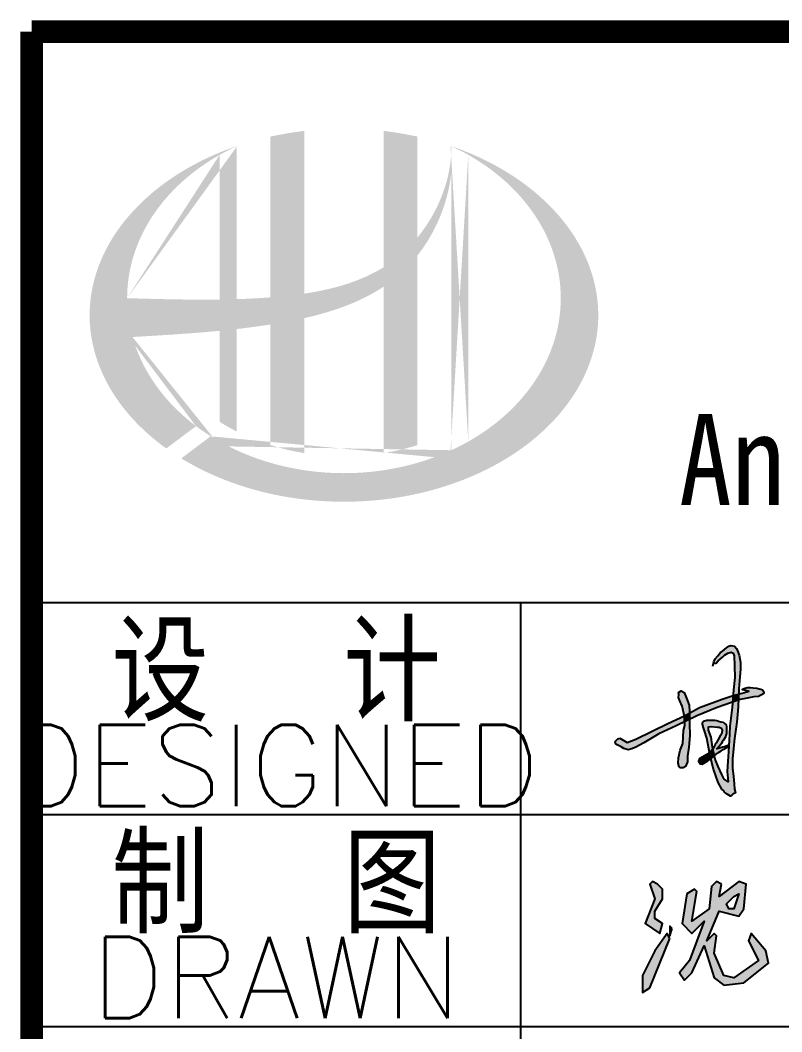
# Model space of a CAD drawing. Header units: millimetres. Extents: x 866561 to 876967, y 40200 to 44891.
# Drawn here: x 876757.13 to 876780.49, y 40247.47 to 40278.49 of the extents above; entities that cross this region are included whole.
import ezdxf
from ezdxf.enums import TextEntityAlignment as Align

# ---------------------------------------------------------------- set-up
doc = ezdxf.new("R2010")
doc.units = ezdxf.units.MM
doc.header["$LTSCALE"] = 1000
doc.header["$MEASUREMENT"] = 0
doc.layers.add('HATCH', color=8, linetype='Continuous')
doc.styles.add('ECEC_TQ', font='txt_l.shx', dxfattribs={"bigfont": 'hztxt_l.shx'})
doc.styles.add('ECEC_TQ_S', font='')
doc.styles.get('ECEC_TQ_S').set_extended_font_data('SimSun')

msp = doc.modelspace()

# ---------------------------------------------------------------- hatches: boundary and pattern name
h = msp.add_hatch(color=256)
edge = h.paths.add_edge_path()
edge.add_spline(control_points=[(876765.846, 40269.355), (876765.907, 40269.369), (876765.968, 40269.383), (876766.459, 40269.502), (876766.885, 40269.632), (876767.635, 40269.943), (876767.964, 40270.113), (876768.273, 40270.319)], knot_values=[61.629012, 61.629012, 61.629012, 61.629012, 63.330431, 63.330431, 75.353634, 75.353634, 85.398649, 85.398649, 85.398649, 85.398649], degree=3, periodic=0)
edge.add_line((876768.273, 40270.319), (876768.273, 40265.216))
edge.add_spline(control_points=[(876768.273, 40265.216), (876768.444, 40265.244), (876768.614, 40265.277), (876768.962, 40265.358), (876769.139, 40265.406), (876769.313, 40265.461)], knot_values=[4.908456, 4.908456, 4.908456, 4.908456, 4.992821, 4.992821, 5.083034, 5.083034, 5.083034, 5.083034], degree=3, periodic=0)
edge.add_line((876769.313, 40265.461), (876769.313, 40271.275))
edge.add_spline(control_points=[(876769.313, 40271.275), (876769.399, 40271.384), (876769.481, 40271.498), (876769.742, 40271.894), (876769.898, 40272.194), (876770.191, 40272.922), (876770.303, 40273.36), (876770.35, 40273.813), (876770.351, 40273.826), (876770.353, 40273.839)], knot_values=[97.991744, 97.991744, 97.991744, 97.991744, 101.64219, 101.64219, 110.337975, 110.337975, 121.934322, 121.934322, 122.270691, 122.270691, 122.270691, 122.270691], degree=3, periodic=0)
edge.add_line((876770.353, 40273.839), (876770.353, 40274.543))
edge.add_spline(control_points=[(876770.353, 40274.543), (876770.352, 40274.466), (876770.348, 40274.389), (876770.342, 40274.313)], knot_values=[126.194075, 126.194075, 126.194075, 126.194075, 128.396762, 128.396762, 128.396762, 128.396762], degree=3, periodic=0)
edge.add_spline(control_points=[(876770.342, 40274.313), (876770.338, 40274.251), (876770.332, 40274.188), (876770.324, 40274.126)], knot_values=[124.417049, 124.417049, 124.417049, 124.417049, 126.194075, 126.194075, 126.194075, 126.194075], degree=3, periodic=0)
edge.add_spline(control_points=[(876770.324, 40274.126), (876770.312, 40274.035), (876770.298, 40273.944), (876770.28, 40273.853)], knot_values=[121.80529, 121.80529, 121.80529, 121.80529, 124.417049, 124.417049, 124.417049, 124.417049], degree=3, periodic=0)
edge.add_spline(control_points=[(876770.28, 40273.853), (876770.256, 40273.731), (876770.226, 40273.61), (876770.192, 40273.49)], knot_values=[118.31574, 118.31574, 118.31574, 118.31574, 121.80529, 121.80529, 121.80529, 121.80529], degree=3, periodic=0)
edge.add_spline(control_points=[(876770.192, 40273.49), (876770.157, 40273.369), (876770.116, 40273.249), (876770.071, 40273.13)], knot_values=[114.795988, 114.795988, 114.795988, 114.795988, 118.31574, 118.31574, 118.31574, 118.31574], degree=3, periodic=0)
edge.add_spline(control_points=[(876770.071, 40273.13), (876770.026, 40273.013), (876769.976, 40272.898), (876769.922, 40272.784)], knot_values=[111.329641, 111.329641, 111.329641, 111.329641, 114.795988, 114.795988, 114.795988, 114.795988], degree=3, periodic=0)
edge.add_spline(control_points=[(876769.922, 40272.784), (876769.866, 40272.669), (876769.806, 40272.555), (876769.742, 40272.445)], knot_values=[107.79529, 107.79529, 107.79529, 107.79529, 111.329641, 111.329641, 111.329641, 111.329641], degree=3, periodic=0)
edge.add_spline(control_points=[(876769.742, 40272.445), (876769.679, 40272.336), (876769.611, 40272.231), (876769.54, 40272.128)], knot_values=[104.343579, 104.343579, 104.343579, 104.343579, 107.79529, 107.79529, 107.79529, 107.79529], degree=3, periodic=0)
edge.add_spline(control_points=[(876769.54, 40272.128), (876769.468, 40272.024), (876769.392, 40271.924), (876769.313, 40271.827)], knot_values=[100.8507, 100.8507, 100.8507, 100.8507, 104.343579, 104.343579, 104.343579, 104.343579], degree=3, periodic=0)
edge.add_line((876769.313, 40271.827), (876769.313, 40274.92))
edge.add_spline(control_points=[(876769.313, 40274.92), (876768.972, 40274.995), (876768.624, 40275.054), (876768.273, 40275.095)], knot_values=[4.423999, 4.423999, 4.423999, 4.423999, 4.558741, 4.558741, 4.558741, 4.558741], degree=3, periodic=0)
edge.add_line((876768.273, 40275.095), (876768.273, 40270.913))
edge.add_spline(control_points=[(876768.273, 40270.913), (876767.553, 40270.468), (876766.711, 40270.236), (876765.846, 40270.106)], knot_values=[63.246215, 63.246215, 63.246215, 63.246215, 87.689124, 87.689124, 87.689124, 87.689124], degree=3, periodic=0)
edge.add_line((876765.846, 40270.106), (876765.846, 40275.095))
edge.add_spline(control_points=[(876765.846, 40275.095), (876765.494, 40275.054), (876765.146, 40274.995), (876764.806, 40274.92)], knot_values=[4.866038, 4.866038, 4.866038, 4.866038, 5.000777, 5.000777, 5.000777, 5.000777], degree=3, periodic=0)
edge.add_line((876764.806, 40274.92), (876764.806, 40269.991))
edge.add_spline(control_points=[(876764.806, 40269.991), (876764.789, 40269.99), (876764.44, 40269.964), (876764.093, 40269.946), (876763.766, 40269.936)], knot_values=[43.657356, 43.657356, 43.657356, 43.657356, 44.134253, 53.497092, 53.497092, 53.497092, 53.497092], degree=3, periodic=0)
edge.add_line((876763.766, 40269.936), (876763.766, 40274.627))
edge.add_spline(control_points=[(876763.766, 40274.627), (876763.595, 40274.569), (876763.428, 40274.506), (876763.264, 40274.438)], knot_values=[5.14157, 5.14157, 5.14157, 5.14157, 5.212921, 5.212921, 5.212921, 5.212921], degree=3, periodic=0)
edge.add_spline(control_points=[(876763.264, 40274.438), (876763.195, 40274.41), (876763.126, 40274.381), (876762.804, 40274.239), (876762.559, 40274.117), (876762.324, 40273.985)], knot_values=[5.212921, 5.212921, 5.212921, 5.212921, 5.24296, 5.24296, 5.355623, 5.355623, 5.355623, 5.355623], degree=3, periodic=0)
edge.add_spline(control_points=[(876762.324, 40273.985), (876762.175, 40273.901), (876762.031, 40273.814), (876761.891, 40273.723)], knot_values=[5.355623, 5.355623, 5.355623, 5.355623, 5.426974, 5.426974, 5.426974, 5.426974], degree=3, periodic=0)
edge.add_spline(control_points=[(876761.891, 40273.723), (876761.817, 40273.674), (876761.744, 40273.625), (876761.609, 40273.53), (876761.546, 40273.485), (876761.485, 40273.439)], knot_values=[5.426974, 5.426974, 5.426974, 5.426974, 5.464765, 5.464765, 5.498325, 5.498325, 5.498325, 5.498325], degree=3, periodic=0)
edge.add_spline(control_points=[(876761.485, 40273.439), (876761.224, 40273.243), (876760.984, 40273.034), (876760.765, 40272.815)], knot_values=[5.498325, 5.498325, 5.498325, 5.498325, 5.641027, 5.641027, 5.641027, 5.641027], degree=3, periodic=0)
edge.add_spline(control_points=[(876760.765, 40272.815), (876760.695, 40272.745), (876760.627, 40272.674), (876760.423, 40272.448), (876760.294, 40272.29), (876760.176, 40272.128)], knot_values=[5.641027, 5.641027, 5.641027, 5.641027, 5.686569, 5.686569, 5.783729, 5.783729, 5.783729, 5.783729], degree=3, periodic=0)
edge.add_spline(control_points=[(876760.176, 40272.128), (876760.025, 40271.92), (876759.892, 40271.706), (876759.761, 40271.456), (876759.745, 40271.425), (876759.729, 40271.393)], knot_values=[5.783729, 5.783729, 5.783729, 5.783729, 5.908374, 5.908374, 5.92643, 5.92643, 5.92643, 5.92643], degree=3, periodic=0)
edge.add_spline(control_points=[(876759.729, 40271.393), (876759.604, 40271.142), (876759.504, 40270.885), (876759.429, 40270.626)], knot_values=[5.92643, 5.92643, 5.92643, 5.92643, 6.069132, 6.069132, 6.069132, 6.069132], degree=3, periodic=0)
edge.add_spline(control_points=[(876759.429, 40270.626), (876759.396, 40270.515), (876759.369, 40270.403), (876759.315, 40270.142), (876759.292, 40269.991), (876759.278, 40269.84)], knot_values=[6.069132, 6.069132, 6.069132, 6.069132, 6.130179, 6.130179, 6.211834, 6.211834, 6.211834, 6.211834], degree=3, periodic=0)
edge.add_spline(control_points=[(876759.278, 40269.84), (876759.265, 40269.709), (876759.259, 40269.577), (876759.259, 40269.445)], knot_values=[6.211834, 6.211834, 6.211834, 6.211834, 6.283185, 6.283185, 6.283185, 6.283185], degree=3, periodic=0)
edge.add_spline(control_points=[(876759.259, 40269.445), (876759.259, 40269.352), (876759.262, 40269.258), (876759.269, 40269.165)], knot_values=[6.283185, 6.283185, 6.283185, 6.283185, 6.333655, 6.333655, 6.333655, 6.333655], degree=3, periodic=0)
edge.add_spline(control_points=[(876759.269, 40269.165), (876759.281, 40268.979), (876759.306, 40268.792), (876759.344, 40268.607)], knot_values=[6.333655, 6.333655, 6.333655, 6.333655, 6.434594, 6.434594, 6.434594, 6.434594], degree=3, periodic=0)
edge.add_spline(control_points=[(876759.344, 40268.607), (876759.346, 40268.595), (876759.349, 40268.583), (876759.388, 40268.398), (876759.436, 40268.226), (876759.494, 40268.056)], knot_values=[6.434594, 6.434594, 6.434594, 6.434594, 6.441278, 6.441278, 6.535532, 6.535532, 6.535532, 6.535532], degree=3, periodic=0)
edge.add_spline(control_points=[(876759.494, 40268.056), (876759.557, 40267.874), (876759.632, 40267.693), (876759.72, 40267.515)], knot_values=[6.535532, 6.535532, 6.535532, 6.535532, 6.636471, 6.636471, 6.636471, 6.636471], degree=3, periodic=0)
edge.add_spline(control_points=[(876759.72, 40267.515), (876759.742, 40267.471), (876759.765, 40267.426), (876759.858, 40267.25), (876759.935, 40267.119), (876760.019, 40266.991)], knot_values=[6.636471, 6.636471, 6.636471, 6.636471, 6.661894, 6.661894, 6.73741, 6.73741, 6.73741, 6.73741], degree=3, periodic=0)
edge.add_spline(control_points=[(876760.019, 40266.991), (876760.13, 40266.819), (876760.254, 40266.651), (876760.389, 40266.487)], knot_values=[6.73741, 6.73741, 6.73741, 6.73741, 6.838349, 6.838349, 6.838349, 6.838349], degree=3, periodic=0)
edge.add_spline(control_points=[(876760.389, 40266.487), (876760.449, 40266.416), (876760.51, 40266.345), (876760.655, 40266.185), (876760.741, 40266.097), (876760.83, 40266.011)], knot_values=[6.838349, 6.838349, 6.838349, 6.838349, 6.88251, 6.88251, 6.939288, 6.939288, 6.939288, 6.939288], degree=3, periodic=0)
edge.add_spline(control_points=[(876760.83, 40266.011), (876760.987, 40265.857), (876761.156, 40265.709), (876761.335, 40265.567)], knot_values=[6.939288, 6.939288, 6.939288, 6.939288, 7.040227, 7.040227, 7.040227, 7.040227], degree=3, periodic=0)
edge.add_spline(control_points=[(876761.335, 40265.567), (876761.424, 40265.496), (876761.516, 40265.426), (876761.611, 40265.359)], knot_values=[7.040227, 7.040227, 7.040227, 7.040227, 7.090696, 7.090696, 7.090696, 7.090696], degree=3, periodic=0)
edge.add_line((876761.611, 40265.359), (876762.522, 40266.042))
edge.add_ellipse((876767.059, 40269.965), major_axis=(6.65, 0), ratio=0.806676, start_angle=192.819, end_angle=226.9853, ccw=False)
edge.add_spline(control_points=[(876760.575, 40268.775), (876760.815, 40268.79), (876761.056, 40268.804), (876761.943, 40268.859), (876762.591, 40268.902), (876763.246, 40268.966)], knot_values=[11.398263, 11.398263, 11.398263, 11.398263, 18.40729, 18.40729, 37.18094, 37.18094, 37.18094, 37.18094], degree=3, periodic=0)
edge.add_line((876763.246, 40268.966), (876763.246, 40266.175))
edge.add_spline(control_points=[(876763.246, 40266.175), (876763.281, 40266.153), (876763.317, 40266.131), (876763.487, 40266.029), (876763.624, 40265.953), (876763.766, 40265.881)], knot_values=[4.049945, 4.049945, 4.049945, 4.049945, 4.072021, 4.072021, 4.153257, 4.153257, 4.153257, 4.153257], degree=3, periodic=0)
edge.add_line((876763.766, 40265.881), (876763.766, 40269.02))
edge.add_spline(control_points=[(876763.766, 40269.02), (876764.088, 40269.057), (876764.411, 40269.099), (876764.76, 40269.153), (876764.783, 40269.157), (876764.806, 40269.16)], knot_values=[42.135009, 42.135009, 42.135009, 42.135009, 51.307228, 51.307228, 51.948574, 51.948574, 51.948574, 51.948574], degree=3, periodic=0)
edge.add_line((876764.806, 40269.16), (876764.806, 40265.461))
edge.add_spline(control_points=[(876764.806, 40265.461), (876765.142, 40265.355), (876765.491, 40265.273), (876765.846, 40265.216)], knot_values=[4.34174, 4.34174, 4.34174, 4.34174, 4.516316, 4.516316, 4.516316, 4.516316], degree=3, periodic=0)
edge.add_line((876765.846, 40265.216), (876765.846, 40269.355))
edge = h.paths.add_edge_path(flags=16)
edge.add_ellipse((876767.059, 40269.965), major_axis=(6.65, 0), ratio=0.806676, start_angle=124.9875, end_angle=179.999, ccw=False)
edge.add_line((876763.246, 40274.36), (876763.246, 40269.924))
edge.add_spline(control_points=[(876763.246, 40269.924), (876762.292, 40269.911), (876761.353, 40269.941), (876760.409, 40269.965)], knot_values=[11.27373, 11.27373, 11.27373, 11.27373, 38.687513, 38.687513, 38.687513, 38.687513], degree=3, periodic=0)
edge = h.paths.add_edge_path()
edge.add_spline(control_points=[(876762.071, 40265.054), (876762.381, 40264.864), (876762.713, 40264.691), (876763.559, 40264.319), (876764.092, 40264.14), (876765.199, 40263.874), (876765.774, 40263.787), (876766.935, 40263.71), (876767.522, 40263.719), (876768.677, 40263.834), (876769.246, 40263.939), (876770.336, 40264.24), (876770.858, 40264.435), (876771.827, 40264.904), (876772.275, 40265.177), (876773.074, 40265.787), (876773.426, 40266.122), (876774.019, 40266.837), (876774.26, 40267.216), (876774.624, 40267.997), (876774.747, 40268.399), (876774.873, 40269.211), (876774.875, 40269.621), (876774.761, 40270.436), (876774.643, 40270.841), (876774.287, 40271.628), (876774.049, 40272.01), (876773.461, 40272.732), (876773.11, 40273.071), (876772.312, 40273.688), (876771.865, 40273.965), (876771.053, 40274.363), (876770.709, 40274.505), (876770.353, 40274.627)], knot_values=[0.886421, 0.886421, 0.886421, 0.886421, 1.040557, 1.040557, 1.261172, 1.261172, 1.481788, 1.481788, 1.702404, 1.702404, 1.92302, 1.92302, 2.143636, 2.143636, 2.364252, 2.364252, 2.584868, 2.584868, 2.805484, 2.805484, 3.026099, 3.026099, 3.246715, 3.246715, 3.46852, 3.46852, 3.690325, 3.690325, 3.91213, 3.91213, 4.133935, 4.133935, 4.283209, 4.283209, 4.283209, 4.283209], degree=3, periodic=0)
edge.add_line((876770.353, 40274.627), (876770.353, 40274.627))
edge.add_spline(control_points=[(876770.353, 40274.626), (876770.353, 40274.598), (876770.353, 40274.57), (876770.353, 40274.543)], knot_values=[128.396762, 128.396762, 128.396762, 128.396762, 129.192193, 129.192193, 129.192193, 129.192193], degree=3, periodic=0)
edge.add_line((876770.353, 40274.543), (876770.353, 40265.304))
edge.add_ellipse((876767.059, 40269.965), major_axis=(6.65, 0), ratio=0.806676, start_angle=232.1054, end_angle=299.6833, ccw=False)
edge.add_line((876762.974, 40265.731), (876762.071, 40265.054))
edge = h.paths.add_edge_path(flags=16)
edge.add_ellipse((876767.059, 40269.965), major_axis=(6.65, 0), ratio=0.806676, start_angle=304.9875, end_angle=415.0121, ccw=False)
edge.add_line((876770.873, 40265.57), (876770.873, 40274.36))
at = {"linetype": 'Continuous'}
h = msp.add_hatch(color=256, dxfattribs=at)
h.paths.add_polyline_path([(876776.597, 40250.941), (876776.597, 40251.168), (876776.824, 40251.546), (876776.824, 40251.849), (876776.672, 40252), (876776.521, 40252.076), (876776.445, 40252), (876776.597, 40251.546), (876776.294, 40250.79), (876776.748, 40250.488), (876776.824, 40250.79)])
h.paths.add_polyline_path([(876777.126, 40250.639), (876777.05, 40250.715), (876777.05, 40250.412)])
h.paths.add_polyline_path([(876777.05, 40250.336), (876776.975, 40250.488), (876776.597, 40249.958), (876776.219, 40249.202), (876776.219, 40248.673), (876776.445, 40248.824)])
h.paths.add_polyline_path([(876778.563, 40251.168), (876779.168, 40251.017), (876779.319, 40251.244), (876779.395, 40252), (876779.168, 40252.076), (876778.563, 40251.622), (876778.639, 40252), (876778.487, 40252.076), (876778.336, 40251.925), (876778.26, 40251.244), (876777.731, 40250.866), (876777.882, 40251.773), (876777.807, 40251.849), (876777.58, 40251.698), (876777.429, 40250.79), (876777.731, 40250.488), (876778.109, 40250.866), (876777.655, 40249.656), (876777.353, 40249.278), (876777.504, 40249.051), (876777.731, 40249.278), (876778.109, 40250.11), (876778.412, 40249.126), (876778.714, 40248.9), (876779.319, 40248.975), (876780.075, 40249.58), (876780, 40249.958), (876779.546, 40250.488), (876779.47, 40250.261), (876779.773, 40249.656), (876779.017, 40249.126), (876778.714, 40249.202), (876778.412, 40249.883), (876778.487, 40250.412), (876778.412, 40250.488), (876778.185, 40250.261)])
h.paths.add_polyline_path([(876778.79, 40251.395), (876779.017, 40251.622), (876779.168, 40251.698), (876779.017, 40251.244), (876778.865, 40251.244)], flags=16)
at = {"layer": 'HATCH'}
for points in [[(876779.198, 40258.358), (876779.219, 40258.593), (876779.217, 40258.799), (876779.177, 40259.018), (876779.134, 40259.154), (876779.094, 40259.223), (876779.038, 40259.293), (876778.926, 40259.314), (876778.861, 40259.295), (876778.787, 40259.25), (876778.672, 40259.143), (876778.594, 40259.093), (876778.522, 40258.999), (876778.447, 40258.911), (876778.404, 40258.815), (876778.396, 40258.78), (876778.47, 40258.773), (876778.534, 40258.847), (876778.665, 40258.958), (876778.733, 40259.019), (876778.834, 40259.086), (876778.932, 40259.113), (876778.999, 40259.086), (876779.026, 40258.998), (876779.04, 40258.698), (876779.046, 40258.338), (876779.003, 40257.96), (876778.99, 40257.779), (876779.168, 40257.83), (876779.174, 40257.988)], [(876777.648, 40257.483), (876777.564, 40257.704), (876777.494, 40257.871), (876777.406, 40257.927), (876777.324, 40257.871), (876777.33, 40257.808), (876777.318, 40257.72), (876777.361, 40257.621), (876777.436, 40257.456), (876777.465, 40257.322), (876777.501, 40257.159), (876777.66, 40257.247), (876777.661, 40257.298)], [(876778.51, 40257.42), (876778.977, 40257.582), (876778.99, 40257.779), (876778.961, 40257.771), (876778.654, 40257.67), (876777.965, 40257.416), (876777.66, 40257.247), (876777.657, 40257.053), (876777.88, 40257.164)], [(876779.168, 40257.83), (876778.99, 40257.779), (876778.977, 40257.582), (876779.161, 40257.646)], [(876779.861, 40257.802), (876779.935, 40257.853), (876779.937, 40257.896), (876779.894, 40257.954), (876779.848, 40257.977), (876779.791, 40257.991), (876779.723, 40258.008), (876779.607, 40258.02), (876779.527, 40258.024), (876779.45, 40258.024), (876779.391, 40258.014), (876779.329, 40258.002), (876779.281, 40257.981), (876779.286, 40257.956), (876779.337, 40257.944), (876779.405, 40257.927), (876779.475, 40257.913), (876779.413, 40257.894), (876779.271, 40257.859), (876779.168, 40257.83), (876779.161, 40257.646), (876779.207, 40257.662), (876779.37, 40257.695), (876779.628, 40257.738), (876779.77, 40257.754)], [(876778.448, 40255.836), (876778.423, 40255.941), (876778.347, 40255.875), (876778.315, 40255.847), (876778.315, 40255.846), (876778.39, 40255.528), (876778.534, 40255.116), (876778.644, 40254.916), (876778.706, 40254.863), (876778.731, 40254.822), (876778.809, 40254.754), (876778.918, 40254.698), (876778.957, 40254.724), (876778.991, 40254.756), (876779.064, 40254.801), (876779.042, 40254.91), (876779.025, 40255.071), (876779.006, 40255.298), (876778.978, 40255.552), (876778.981, 40255.837), (876779.01, 40256.159), (876779.038, 40256.467), (876779.107, 40256.962), (876779.153, 40257.438), (876779.161, 40257.646), (876778.977, 40257.582), (876778.966, 40257.42), (876778.891, 40256.842), (876778.885, 40256.599), (876778.875, 40256.417), (876778.854, 40256.052), (876778.834, 40255.773), (876778.811, 40255.452), (876778.831, 40255.25), (876778.844, 40255.133), (876778.717, 40255.223), (876778.652, 40255.364), (876778.532, 40255.611)], [(876776.716, 40256.604), (876777.249, 40256.85), (876777.51, 40256.98), (876777.506, 40257.135), (876777.501, 40257.159), (876776.989, 40256.927), (876776.009, 40256.443), (876775.741, 40256.341), (876775.517, 40256.478), (876775.464, 40256.456), (876775.429, 40256.429), (876775.394, 40256.394), (876775.376, 40256.357), (876775.4, 40256.303), (876775.439, 40256.272), (876775.505, 40256.245), (876775.565, 40256.206), (876775.642, 40256.163), (876775.776, 40256.116), (876775.887, 40256.153), (876776.007, 40256.196), (876776.26, 40256.328)], [(876777.66, 40257.247), (876777.501, 40257.159), (876777.506, 40257.135), (876777.51, 40256.98), (876777.657, 40257.053)], [(876777.67, 40256.553), (876777.655, 40256.927), (876777.657, 40257.053), (876777.51, 40256.98), (876777.513, 40256.865), (876777.474, 40256.706), (876777.449, 40256.309), (876777.37, 40256.103), (876777.318, 40255.871), (876777.309, 40255.713), (876777.343, 40255.601), (876777.375, 40255.569), (876777.461, 40255.569), (876777.535, 40255.605), (876777.591, 40255.749), (876777.596, 40255.919), (876777.637, 40256.203)], [(876778.723, 40256.94), (876778.686, 40256.963), (876778.615, 40256.98), (876778.551, 40257), (876778.493, 40257.014), (876778.429, 40257.024), (876778.369, 40257.031), (876778.271, 40257.031), (876778.187, 40257.031), (876778.082, 40257), (876778.055, 40256.96), (876778.055, 40256.909), (876778.085, 40256.795), (876778.116, 40256.701), (876778.193, 40256.475), (876778.251, 40256.145), (876778.276, 40256.029), (876778.373, 40256.153), (876778.363, 40256.197), (876778.317, 40256.508), (876778.243, 40256.718), (876778.235, 40256.818), (876778.326, 40256.834), (876778.517, 40256.816), (876778.571, 40256.81), (876778.613, 40256.79), (876778.643, 40256.775), (876778.654, 40256.74), (876778.654, 40256.697), (876778.637, 40256.603), (876778.589, 40256.529), (876778.532, 40256.43), (876778.493, 40256.364), (876778.471, 40256.327), (876778.443, 40256.284), (876778.411, 40256.223), (876778.373, 40256.153), (876778.423, 40255.941), (876778.478, 40255.988), (876778.55, 40256.036), (876778.63, 40256.086), (876778.691, 40256.131), (876778.782, 40256.181), (876778.864, 40256.218), (876778.867, 40256.274), (876778.83, 40256.264), (876778.728, 40256.225), (876778.684, 40256.207), (876778.573, 40256.177), (876778.509, 40256.163), (876778.537, 40256.185), (876778.608, 40256.266), (876778.635, 40256.31), (876778.662, 40256.364), (876778.699, 40256.417), (876778.746, 40256.495), (876778.79, 40256.62), (876778.797, 40256.704), (876778.797, 40256.768), (876778.794, 40256.818), (876778.777, 40256.883)], [(876778.315, 40255.847), (876778.276, 40256.029), (876778.119, 40255.934), (876777.971, 40255.849), (876777.943, 40255.804), (876777.934, 40255.767), (876777.98, 40255.688), (876778.041, 40255.678), (876778.15, 40255.736), (876778.223, 40255.782), (876778.284, 40255.821)], [(876778.373, 40256.153), (876778.276, 40256.029), (876778.315, 40255.847), (876778.347, 40255.875), (876778.423, 40255.941)]]:
    msp.add_hatch(color=256, dxfattribs=at).paths.add_polyline_path(points)

# ---------------------------------------------------------------- linework, layer by layer
for p, q in [((876757.481, 40260.639), (876867.481, 40260.639)), ((876772.481, 40228.139), (876772.481, 40260.639)), ((876757.481, 40254.139), (876812.481, 40254.139)), ((876757.481, 40247.639), (876812.481, 40247.639))]:
    msp.add_line(p, q)
at = {"const_width": 0.7}
for points in [[(876937.481, 40278.139), (876757.481, 40278.139)], [(876757.481, 40278.139), (876757.481, 40218.139)]]:
    msp.add_lwpolyline(points, dxfattribs=at)
for points in [[(876778.372, 40258.681), (876778.404, 40258.815), (876778.447, 40258.911), (876778.522, 40258.999), (876778.594, 40259.093), (876778.672, 40259.143), (876778.787, 40259.25), (876778.861, 40259.295), (876778.926, 40259.314), (876779.038, 40259.293), (876779.094, 40259.223), (876779.134, 40259.154), (876779.177, 40259.018), (876779.217, 40258.799), (876779.219, 40258.593), (876779.198, 40258.358), (876779.174, 40257.988), (876779.153, 40257.438), (876779.107, 40256.962), (876779.038, 40256.467), (876779.01, 40256.159), (876778.981, 40255.837), (876778.978, 40255.552), (876779.006, 40255.298), (876779.025, 40255.071), (876779.042, 40254.91), (876779.064, 40254.801), (876778.991, 40254.756), (876778.957, 40254.724), (876778.918, 40254.698), (876778.809, 40254.754), (876778.731, 40254.822), (876778.706, 40254.863), (876778.644, 40254.916), (876778.534, 40255.116), (876778.39, 40255.528), (876778.315, 40255.846), (876778.251, 40256.145), (876778.193, 40256.475), (876778.116, 40256.701), (876778.085, 40256.795), (876778.055, 40256.909), (876778.055, 40256.96), (876778.082, 40257), (876778.082, 40257), (876778.187, 40257.031), (876778.271, 40257.031), (876778.271, 40257.031), (876778.369, 40257.031), (876778.429, 40257.024), (876778.493, 40257.014), (876778.551, 40257), (876778.615, 40256.98), (876778.686, 40256.963), (876778.723, 40256.94), (876778.777, 40256.883), (876778.794, 40256.818), (876778.797, 40256.768), (876778.797, 40256.704), (876778.79, 40256.62), (876778.746, 40256.495), (876778.699, 40256.417), (876778.662, 40256.364), (876778.635, 40256.31), (876778.608, 40256.266), (876778.608, 40256.266), (876778.537, 40256.185), (876778.48, 40256.141)], [(876778.396, 40258.78), (876778.47, 40258.773), (876778.47, 40258.773), (876778.534, 40258.847), (876778.665, 40258.958), (876778.733, 40259.019), (876778.834, 40259.086), (876778.932, 40259.113), (876778.932, 40259.113), (876778.999, 40259.086), (876779.026, 40258.998), (876779.04, 40258.698), (876779.046, 40258.338), (876779.003, 40257.96), (876778.966, 40257.42), (876778.891, 40256.842), (876778.885, 40256.599), (876778.875, 40256.417), (876778.854, 40256.052), (876778.834, 40255.773), (876778.811, 40255.452), (876778.831, 40255.25), (876778.844, 40255.133), (876778.844, 40255.133), (876778.717, 40255.223), (876778.652, 40255.364), (876778.532, 40255.611), (876778.448, 40255.836), (876778.363, 40256.197), (876778.317, 40256.508), (876778.243, 40256.718), (876778.235, 40256.818), (876778.235, 40256.818), (876778.326, 40256.834), (876778.517, 40256.816), (876778.517, 40256.816), (876778.571, 40256.81), (876778.613, 40256.79), (876778.643, 40256.775), (876778.654, 40256.74), (876778.654, 40256.697), (876778.637, 40256.603), (876778.589, 40256.529), (876778.532, 40256.43), (876778.493, 40256.364), (876778.471, 40256.327), (876778.443, 40256.284), (876778.411, 40256.223), (876778.373, 40256.153), (876778.276, 40256.029), (876778.119, 40255.934), (876777.971, 40255.849), (876777.943, 40255.804), (876777.934, 40255.767), (876777.98, 40255.688), (876778.041, 40255.678), (876778.15, 40255.736), (876778.223, 40255.782), (876778.284, 40255.821), (876778.347, 40255.875), (876778.478, 40255.988), (876778.55, 40256.036), (876778.63, 40256.086), (876778.691, 40256.131), (876778.782, 40256.181), (876778.864, 40256.218)], [(876775.517, 40256.478), (876775.741, 40256.341), (876776.009, 40256.443), (876776.989, 40256.927), (876777.501, 40257.159), (876777.965, 40257.416), (876778.654, 40257.67), (876778.961, 40257.771), (876779.271, 40257.859), (876779.413, 40257.894), (876779.475, 40257.913), (876779.405, 40257.927), (876779.337, 40257.944), (876779.286, 40257.956), (876779.286, 40257.956), (876779.281, 40257.981), (876779.329, 40258.002), (876779.391, 40258.014), (876779.45, 40258.024), (876779.527, 40258.024), (876779.607, 40258.02), (876779.723, 40258.008), (876779.791, 40257.991), (876779.848, 40257.977), (876779.894, 40257.954), (876779.937, 40257.896), (876779.935, 40257.853), (876779.861, 40257.802), (876779.77, 40257.754), (876779.628, 40257.738), (876779.37, 40257.695), (876779.207, 40257.662), (876778.51, 40257.42), (876777.88, 40257.164), (876777.249, 40256.85), (876776.716, 40256.604), (876776.26, 40256.328), (876776.007, 40256.196), (876775.887, 40256.153), (876775.776, 40256.116), (876775.642, 40256.163), (876775.565, 40256.206), (876775.505, 40256.245), (876775.439, 40256.272), (876775.4, 40256.303), (876775.376, 40256.357), (876775.394, 40256.394), (876775.429, 40256.429), (876775.464, 40256.456), (876775.517, 40256.478)], [(876777.324, 40257.871), (876777.406, 40257.927), (876777.494, 40257.871), (876777.564, 40257.704), (876777.648, 40257.483), (876777.661, 40257.298), (876777.655, 40256.927), (876777.67, 40256.553), (876777.637, 40256.203), (876777.596, 40255.919), (876777.591, 40255.749), (876777.535, 40255.605), (876777.461, 40255.569), (876777.375, 40255.569), (876777.343, 40255.601), (876777.309, 40255.713), (876777.318, 40255.871), (876777.37, 40256.103), (876777.449, 40256.309), (876777.474, 40256.706), (876777.513, 40256.865), (876777.506, 40257.135), (876777.465, 40257.322), (876777.436, 40257.456), (876777.361, 40257.621), (876777.318, 40257.72), (876777.33, 40257.808), (876777.324, 40257.871)], [(876778.509, 40256.163), (876778.509, 40256.163), (876778.573, 40256.177), (876778.684, 40256.207), (876778.728, 40256.225), (876778.83, 40256.264), (876778.867, 40256.274)]]:
    msp.add_lwpolyline(points)
at = {"linetype": 'Continuous', "elevation": 2318108.623}
for points in [[(876776.672, 40252), (876776.521, 40252.076), (876776.445, 40252), (876776.597, 40251.546), (876776.294, 40250.79), (876776.748, 40250.488), (876776.824, 40250.79), (876776.597, 40250.941), (876776.597, 40251.168), (876776.824, 40251.546), (876776.824, 40251.849), (876776.672, 40252)], [(876778.639, 40252), (876778.487, 40252.076), (876778.336, 40251.925), (876778.26, 40251.244), (876777.731, 40250.866), (876777.882, 40251.773), (876777.807, 40251.849), (876777.58, 40251.698), (876777.429, 40250.79), (876777.731, 40250.488), (876778.109, 40250.866), (876777.655, 40249.656), (876777.353, 40249.278), (876777.504, 40249.051), (876777.731, 40249.278), (876778.109, 40250.11), (876778.412, 40249.126), (876778.714, 40248.9), (876779.319, 40248.975), (876780.075, 40249.58), (876780, 40249.958), (876779.546, 40250.488), (876779.47, 40250.261), (876779.773, 40249.656), (876779.017, 40249.126), (876778.714, 40249.202), (876778.412, 40249.883), (876778.487, 40250.412), (876778.412, 40250.488), (876778.185, 40250.261), (876778.563, 40251.168), (876779.168, 40251.017), (876779.319, 40251.244), (876779.395, 40252), (876779.168, 40252.076), (876778.563, 40251.622), (876778.639, 40252)], [(876779.017, 40251.622), (876779.168, 40251.698), (876779.017, 40251.244), (876778.865, 40251.244), (876778.79, 40251.395), (876779.017, 40251.622)], [(876777.126, 40250.639), (876777.05, 40250.715), (876777.05, 40250.412), (876777.126, 40250.639)], [(876777.05, 40250.336), (876776.975, 40250.488), (876776.597, 40249.958), (876776.219, 40249.202), (876776.219, 40248.673), (876776.445, 40248.824), (876777.05, 40250.336)]]:
    msp.add_lwpolyline(points, dxfattribs=at)

# ---------------------------------------------------------------- texts
at = {"style": 'ECEC_TQ_S', "width": 0.85}
msp.add_text('Anhui Huadong Chemical & Medical Engineering Co.,Ltd', height=2.8, dxfattribs=at).set_placement((876819.43, 40264.639), align=Align.MIDDLE)
at = {"style": 'ECEC_TQ'}
for s, height, p in [('设  计', 3, (876764.981, 40258.639)), ('DESIGNED', 2.5, (876764.981, 40255.639)), ('制  图', 3, (876764.981, 40252.139)), ('DRAWN', 2.5, (876764.981, 40249.139))]:
    msp.add_text(s, height=height, dxfattribs=at).set_placement(p, align=Align.MIDDLE)

doc.saveas('drawing.dxf')
